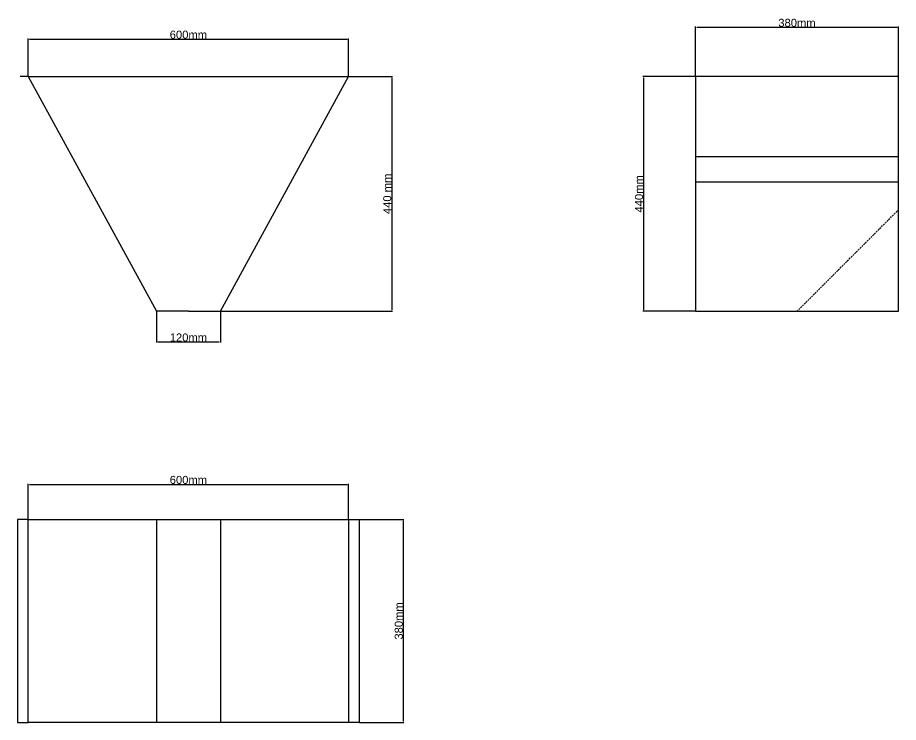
# Model space of a CAD drawing. Header units: centimetres. Extents: x -4347 to 28631, y 41590 to 109107.
# Drawn here: x 4639 to 6290, y 58729 to 60050 of the extents above; entities that cross this region are included whole.
import ezdxf

# ---------------------------------------------------------------- set-up
doc = ezdxf.new("R2010")
doc.units = ezdxf.units.CM
doc.header["$LTSCALE"] = 0.5
doc.linetypes.add('DASHED2', pattern=[9.525, 6.35, -3.175])
doc.styles.get("Standard").update_dxf_attribs({"font": 'arial.ttf'})
doc.dimstyles.new('ISO-25', dxfattribs={"dimtxt": 15, "dimasz": 2.5, "dimexe": 1.25, "dimexo": 0.625, "dimtad": 1, "dimtxsty": 'Standard', "dimcen": 2.5, "dimclrd": 1, "dimclre": 1, "dimadec": 0, "dimazin": 0, "dimtfac": 1, "dimtmove": 0, "dimatfit": 3, "dimfxl": 1, "dimarcsym": 0})

# ---------------------------------------------------------------- blocks, each defined once
blk = doc.blocks.new('*D139')
at = {"color": 1, "lineweight": -2, "transparency": 16777216}
for p, q in [((4659.2, 59940), (4659.2, 60010.4)), ((4661.7, 60009.2), (5256.7, 60009.2)), ((5259.2, 59940), (5259.2, 60010.4))]:
    blk.add_line(p, q, dxfattribs=at)
at = {"color": 1, "transparency": 16777216}
for points in [[(4661.7, 60009.6), (4661.7, 60008.8), (4659.2, 60009.2)], [(5256.7, 60009.6), (5256.7, 60008.8), (5259.2, 60009.2)]]:
    blk.add_solid(points, dxfattribs=at)
at = {"layer": 'Defpoints', "color": 0, "transparency": 16777216}
for p in [(5259.2, 60009.2), (4659.2, 59939.4), (5259.2, 59939.4)]:
    blk.add_point(p, dxfattribs=at)
at = {"color": 0, "transparency": 16777216, "insert": (4959.2, 60017.5), "char_height": 15, "attachment_point": 5}
blk.add_mtext('600mm', dxfattribs=at)
blk = doc.blocks.new('*D140')
at = {"color": 1, "lineweight": -2, "transparency": 16777216}
for p, q in [((5259.8, 59939.4), (5341.4, 59939.4)), ((5340.2, 59936.9), (5340.2, 59501.9)), ((5019.8, 59499.4), (5341.4, 59499.4))]:
    blk.add_line(p, q, dxfattribs=at)
at = {"color": 1, "transparency": 16777216}
for points in [[(5339.8, 59936.9), (5340.6, 59936.9), (5340.2, 59939.4)], [(5339.8, 59501.9), (5340.6, 59501.9), (5340.2, 59499.4)]]:
    blk.add_solid(points, dxfattribs=at)
at = {"layer": 'Defpoints', "color": 0, "transparency": 16777216}
for p in [(5259.2, 59939.4), (5019.2, 59499.4), (5340.2, 59499.4)]:
    blk.add_point(p, dxfattribs=at)
at = {"color": 0, "transparency": 16777216, "insert": (5331.9, 59719.4), "char_height": 15, "attachment_point": 5, "rotation": 90}
blk.add_mtext('440 mm', dxfattribs=at)
blk = doc.blocks.new('*D141')
at = {"color": 1, "lineweight": -2, "transparency": 16777216}
for p, q in [((5909.6, 59940), (5909.6, 60032.6)), ((5912.1, 60031.4), (6287.1, 60031.4)), ((6289.6, 59940), (6289.6, 60032.6))]:
    blk.add_line(p, q, dxfattribs=at)
at = {"color": 1, "transparency": 16777216}
for points in [[(5912.1, 60031.8), (5912.1, 60031), (5909.6, 60031.4)], [(6287.1, 60031.8), (6287.1, 60031), (6289.6, 60031.4)]]:
    blk.add_solid(points, dxfattribs=at)
at = {"layer": 'Defpoints', "color": 0, "transparency": 16777216}
for p in [(6289.6, 60031.4), (5909.6, 59939.4), (6289.6, 59939.4)]:
    blk.add_point(p, dxfattribs=at)
at = {"color": 0, "transparency": 16777216, "insert": (6099.6, 60039.7), "char_height": 15, "attachment_point": 5}
blk.add_mtext('380mm', dxfattribs=at)
blk = doc.blocks.new('*D142')
at = {"color": 1, "lineweight": -2, "transparency": 16777216}
for p, q in [((5279.8, 59109.4), (5362.9, 59109.4)), ((5361.6, 59106.9), (5361.6, 58731.9)), ((5279.8, 58729.4), (5362.9, 58729.4))]:
    blk.add_line(p, q, dxfattribs=at)
at = {"color": 1, "transparency": 16777216}
for points in [[(5361.2, 59106.9), (5362.1, 59106.9), (5361.6, 59109.4)], [(5361.2, 58731.9), (5362.1, 58731.9), (5361.6, 58729.4)]]:
    blk.add_solid(points, dxfattribs=at)
at = {"layer": 'Defpoints', "color": 0, "transparency": 16777216}
for p in [(5279.2, 59109.4), (5279.2, 58729.4), (5361.6, 58729.4)]:
    blk.add_point(p, dxfattribs=at)
at = {"color": 0, "transparency": 16777216, "insert": (5353.4, 58919.4), "char_height": 15, "attachment_point": 5, "rotation": 90}
blk.add_mtext('380mm', dxfattribs=at)
blk = doc.blocks.new('*D143')
at = {"color": 1, "lineweight": -2, "transparency": 16777216}
for p, q in [((4659.2, 59110), (4659.2, 59176.5)), ((4661.7, 59175.2), (5256.7, 59175.2)), ((5259.2, 59110), (5259.2, 59176.5))]:
    blk.add_line(p, q, dxfattribs=at)
at = {"color": 1, "transparency": 16777216}
for points in [[(4661.7, 59175.6), (4661.7, 59174.8), (4659.2, 59175.2)], [(5256.7, 59175.6), (5256.7, 59174.8), (5259.2, 59175.2)]]:
    blk.add_solid(points, dxfattribs=at)
at = {"layer": 'Defpoints', "color": 0, "transparency": 16777216}
for p in [(5259.2, 59175.2), (4659.2, 59109.4), (5259.2, 59109.4)]:
    blk.add_point(p, dxfattribs=at)
at = {"color": 0, "transparency": 16777216, "insert": (4959.2, 59183.5), "char_height": 15, "attachment_point": 5}
blk.add_mtext('600mm', dxfattribs=at)
blk = doc.blocks.new('*D144')
at = {"color": 1, "lineweight": -2, "transparency": 16777216}
for p, q in [((5909, 59939.4), (5810.7, 59939.4)), ((5812, 59936.9), (5812, 59501.9)), ((5909, 59499.4), (5810.7, 59499.4))]:
    blk.add_line(p, q, dxfattribs=at)
at = {"color": 1, "transparency": 16777216}
for points in [[(5811.6, 59936.9), (5812.4, 59936.9), (5812, 59939.4)], [(5811.6, 59501.9), (5812.4, 59501.9), (5812, 59499.4)]]:
    blk.add_solid(points, dxfattribs=at)
at = {"layer": 'Defpoints', "color": 0, "transparency": 16777216}
for p in [(5909.6, 59939.4), (5812, 59499.4), (5909.6, 59499.4)]:
    blk.add_point(p, dxfattribs=at)
at = {"color": 0, "transparency": 16777216, "insert": (5803.7, 59719.4), "char_height": 15, "attachment_point": 5, "rotation": 90}
blk.add_mtext('440mm', dxfattribs=at)
blk = doc.blocks.new('*D145')
at = {"color": 1, "lineweight": -2, "transparency": 16777216}
for p, q in [((4899.2, 59498.7), (4899.2, 59440.7)), ((5019.2, 59498.7), (5019.2, 59440.7)), ((4901.7, 59442), (5016.7, 59442))]:
    blk.add_line(p, q, dxfattribs=at)
at = {"color": 1, "transparency": 16777216}
for points in [[(4901.7, 59442.4), (4901.7, 59441.6), (4899.2, 59442)], [(5016.7, 59442.4), (5016.7, 59441.6), (5019.2, 59442)]]:
    blk.add_solid(points, dxfattribs=at)
at = {"layer": 'Defpoints', "color": 0, "transparency": 16777216}
for p in [(4899.2, 59499.4), (5019.2, 59499.4), (5019.2, 59442)]:
    blk.add_point(p, dxfattribs=at)
at = {"color": 0, "transparency": 16777216, "insert": (4959.2, 59450.3), "char_height": 15, "attachment_point": 5}
blk.add_mtext('120mm', dxfattribs=at)

msp = doc.modelspace()

# ---------------------------------------------------------------- linework, layer by layer
for p, q in [((4659.165, 59939.36), (4644.165, 59939.36)), ((4659.165, 59939.36), (5259.165, 59939.36)), ((4659.165, 59939.36), (4899.165, 59499.36)), ((5019.165, 59499.36), (5259.165, 59939.36)), ((5259.165, 59939.36), (5274.165, 59939.36)), ((5909.647, 59939.36), (5909.647, 59499.36)), ((6289.647, 59939.36), (5909.647, 59939.36)), ((6289.647, 59499.36), (6289.647, 59939.36)), ((5909.647, 59789.31), (6289.647, 59789.31)), ((5909.647, 59742.128), (6289.647, 59742.128)), ((4959.165, 59499.36), (4899.165, 59499.36)), ((4959.165, 59499.36), (5019.165, 59499.36)), ((5909.647, 59499.36), (6289.647, 59499.36)), ((4659.165, 59109.412), (4639.165, 59109.412)), ((4639.165, 59109.412), (4639.165, 58729.412)), ((4659.165, 59109.412), (5259.165, 59109.412)), ((4659.165, 58729.412), (4659.165, 59109.412)), ((4899.165, 59109.412), (4899.165, 58729.412)), ((5019.165, 59109.412), (5019.165, 58729.412)), ((5259.165, 59109.412), (5259.165, 58729.412)), ((5259.165, 59109.412), (5279.165, 59109.412)), ((5279.165, 59109.412), (5279.165, 58729.412)), ((4639.165, 58729.412), (4659.165, 58729.412)), ((5259.165, 58729.412), (4659.165, 58729.412)), ((5279.165, 58729.412), (5259.165, 58729.412))]:
    msp.add_line(p, q)
at = {"linetype": 'DASHED2'}
msp.add_line((6099.647, 59499.36), (6289.647, 59689.36), dxfattribs=at)

# ---------------------------------------------------------------- dimensions: what is measured, and where the dimension line sits
for base, p1, p2, picture, middle in [((6289.647, 60031.388), (5909.647, 59939.36), (6289.647, 59939.36), '*D141', (6099.647, 60039.676)), ((5259.165, 60009.18), (4659.165, 59939.36), (5259.165, 59939.36), '*D139', (4959.165, 60017.464)), ((5019.165, 59441.981), (4899.165, 59499.36), (5019.165, 59499.36), '*D145', (4959.165, 59450.265)), ((5259.165, 59175.213), (4659.165, 59109.412), (5259.165, 59109.412), '*D143', (4959.165, 59183.496))]:
    dim = msp.add_linear_dim(base=base, p1=p1, p2=p2, dimstyle='ISO-25', override={"dimpost": 'mm'})
    dim.commit()
    dim.dimension.update_dxf_attribs({"geometry": picture, "text_midpoint": middle})
dim = msp.add_linear_dim(base=(5340.194, 59499.36), p1=(5259.165, 59939.36), p2=(5019.165, 59499.36), angle=90, text='440 mm', dimstyle='ISO-25', override={"dimpost": 'mm'})
dim.commit()
dim.dimension.update_dxf_attribs({"geometry": '*D140', "text_midpoint": (5331.91, 59719.36)})
for base, p1, p2, picture, middle in [((5811.978, 59499.36), (5909.647, 59939.36), (5909.647, 59499.36), '*D144', (5803.694, 59719.36)), ((5361.646, 58729.412), (5279.165, 59109.412), (5279.165, 58729.412), '*D142', (5353.357, 58919.412))]:
    dim = msp.add_linear_dim(base=base, p1=p1, p2=p2, angle=90, dimstyle='ISO-25', override={"dimpost": 'mm'})
    dim.commit()
    dim.dimension.update_dxf_attribs({"geometry": picture, "text_midpoint": middle})

doc.saveas('drawing.dxf')
